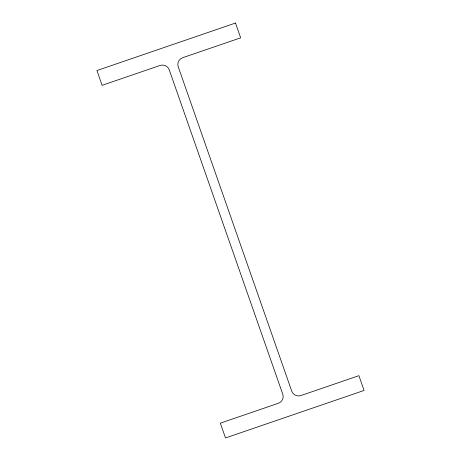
<?xml version="1.0" encoding="UTF-8"?>
<svg xmlns="http://www.w3.org/2000/svg" width="461" height="461" viewBox="0 0 461 461"><rect width="100%" height="100%" fill="white"/><g stroke="black" fill="none" stroke-linecap="round" stroke-linejoin="round"><path stroke-width="0.69" d="M235.496 23.05L96.931 70.545L102.1 85.325L160.013 65.474A7.278 6.984 -14.6 0 1 169.204 69.715L282.818 394.362A7.278 6.984 -14.6 0 1 278.242 403.323L220.335 423.169L225.504 437.95L364.069 390.455L358.9 375.675L300.987 395.526A7.278 6.984 -14.6 0 1 291.796 391.285L178.182 66.638A7.278 6.984 -14.6 0 1 182.758 57.677L240.665 37.831L235.496 23.05"/></g></svg>
